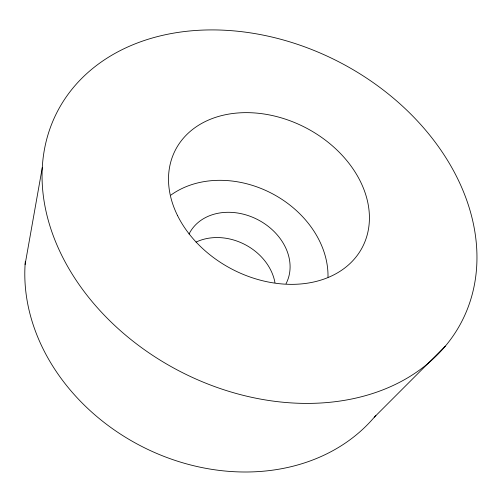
<?xml version="1.0" encoding="UTF-8"?>
<svg xmlns="http://www.w3.org/2000/svg" width="502" height="502" viewBox="0 0 502 502"><rect width="100%" height="100%" fill="white"/><g stroke="black" fill="none" stroke-linecap="round" stroke-linejoin="round"><path stroke-width="0.75" d="M25.1 264.516L42.281 167.599M374.341 417.162L445.33 346.142A227.814 173.956 27.5 0 0 264.41 35.378A227.814 173.956 27.5 0 0 68.787 268.457A227.814 173.956 27.5 0 0 445.33 346.142M170.887 195.096A95.493 76.8 27.5 0 1 271.802 193.421A95.493 76.8 27.5 0 1 328.001 277.173M375.86 415.349A197.895 163.834 27.5 0 1 154.516 452.478A197.895 163.834 27.5 0 1 25.332 261.36M189.047 234.014A54.492 43.768 27.5 0 1 257.495 219.518A54.492 43.768 27.5 0 1 286.058 283.674M196.069 242.089A52.352 42.996 27.5 0 1 274.964 282.657M177.438 215.364A105.376 79.749 27.5 0 0 350.597 262.966A105.376 79.749 27.5 0 0 278.855 117.161A105.376 79.749 27.5 0 0 177.438 215.364"/></g></svg>
